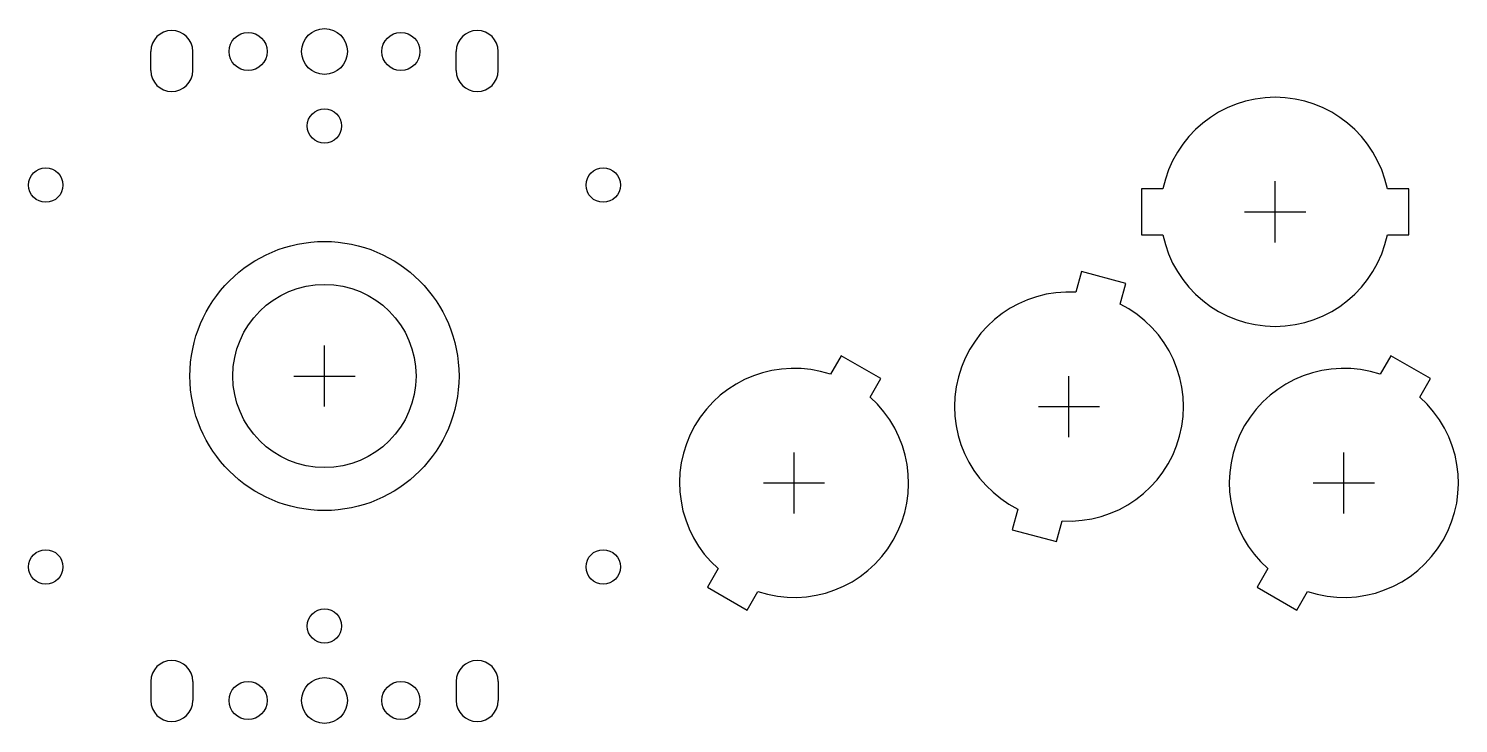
# Model space of a CAD drawing. Header units: millimetres. Extents: x -39 to 148, y -46 to 46.
import ezdxf

# ---------------------------------------------------------------- set-up
doc = ezdxf.new("R2010")
doc.units = ezdxf.units.MM
for name, color, linetype in [('BUTTONS', 1, 'Continuous'), ('GL_PLATE_HOLES', 2, 'Continuous'), ('JOYSTICK_BORE_24', 5, 'Continuous'), ('JOYSTICK_BORE_35.25', 3, 'Continuous'), ('REFERENCE', 8, 'Continuous')]:
    doc.layers.add(name, color=color, linetype=linetype)

msp = doc.modelspace()

# ---------------------------------------------------------------- linework, layer by layer
at = {"layer": 'BUTTONS'}
for points in [[(139.2, 24.5, 0.816497), (109.8, 24.5), (107, 24.5), (107, 18.5), (109.8, 18.5, 0.816497), (139.2, 18.5), (142, 18.5), (142, 24.5)], [(98.41, 10.97, 0.816497), (90.8, -17.42), (90.07, -20.13), (95.87, -21.68), (96.59, -18.97, 0.816497), (104.2, 9.42), (104.93, 12.13), (99.13, 13.68)], [(66.25, 0.23, 0.816497), (51.55, -25.23), (50.15, -27.66), (55.35, -30.66), (56.75, -28.23, 0.816497), (71.45, -2.77), (72.85, -0.34), (67.65, 2.66)], [(138.25, 0.23, 0.816497), (123.55, -25.23), (122.15, -27.66), (127.35, -30.66), (128.75, -28.23, 0.816497), (143.45, -2.77), (144.85, -0.34), (139.65, 2.66)]]:
    msp.add_lwpolyline(points, format="xyb", close=True, dxfattribs=at)
at = {"layer": 'GL_PLATE_HOLES'}
for p, q in [((-22.75, 40), (-22.75, 42.5)), ((-17.25, 40), (-17.25, 42.5)), ((17.25, 40), (17.25, 42.5)), ((22.75, 40), (22.75, 42.5)), ((-22.75, -40), (-22.75, -42.5)), ((-17.25, -40), (-17.25, -42.5)), ((17.25, -40), (17.25, -42.5)), ((22.75, -40), (22.75, -42.5))]:
    msp.add_line(p, q, dxfattribs=at)
for centre, radius in [((-10, 42.5), 2.5), ((0, 42.5), 3), ((10, 42.5), 2.5), ((0, 32.75), 2.25), ((-36.5, 25), 2.25), ((36.5, 25), 2.25), ((-36.5, -25), 2.25), ((36.5, -25), 2.25), ((0, -32.75), 2.25), ((-10, -42.5), 2.5), ((0, -42.5), 3), ((10, -42.5), 2.5)]:
    msp.add_circle(centre, radius, dxfattribs=at)
for centre, start, end in [((-20, 42.5), 0, 180), ((20, 42.5), 0, 180), ((-20, 40), 180, 360), ((20, 40), 180, 360), ((-20, -40), 0, 180), ((20, -40), 0, 180), ((-20, -42.5), -180, 0), ((20, -42.5), -180, 0)]:
    msp.add_arc(centre, 2.75, start, end, dxfattribs=at)
at = {"layer": 'JOYSTICK_BORE_24'}
msp.add_circle((0, 0), 12, dxfattribs=at)
at = {"layer": 'JOYSTICK_BORE_35.25'}
msp.add_circle((0, 0), 17.62, dxfattribs=at)
at = {"layer": 'REFERENCE'}
for p, q in [((124.5, 17.5), (124.5, 25.5)), ((120.5, 21.5), (128.5, 21.5)), ((0, -4), (0, 4)), ((-4, 0), (4, 0)), ((97.5, -8), (97.5, 0)), ((93.5, -4), (101.5, -4)), ((61.5, -18), (61.5, -10)), ((133.5, -18), (133.5, -10)), ((57.5, -14), (65.5, -14)), ((129.5, -14), (137.5, -14))]:
    msp.add_line(p, q, dxfattribs=at)

doc.saveas('drawing.dxf')
